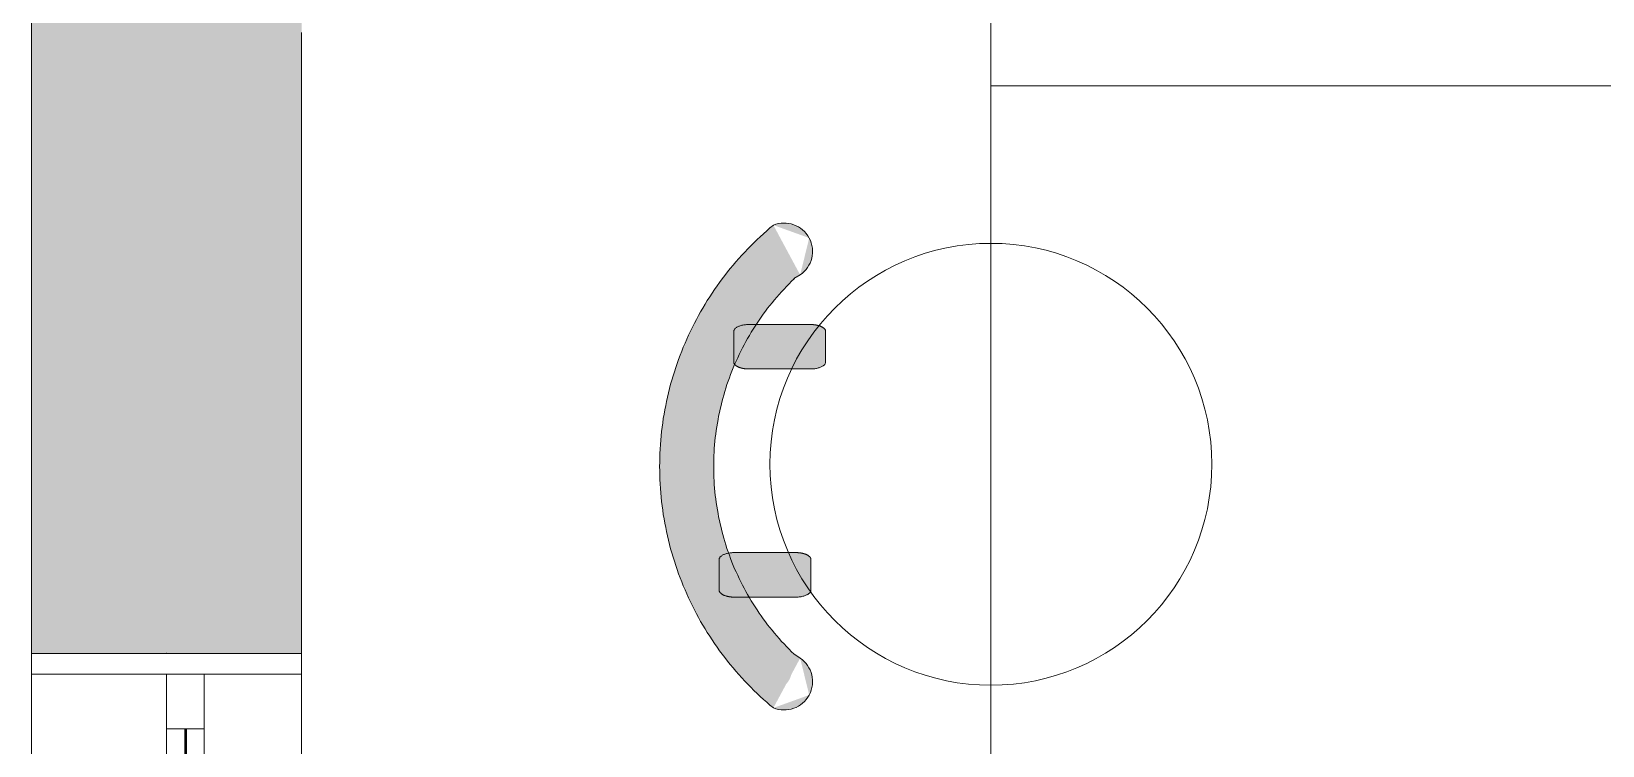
# Model space of a CAD drawing. Header units: metres. Extents: x 512 to 829, y -209 to 245.
# Drawn here: x 725.446 to 726.899, y -78.235 to -77.574 of the extents above; entities that cross this region are included whole.
import ezdxf

# ---------------------------------------------------------------- set-up
doc = ezdxf.new("R2010")
doc.units = ezdxf.units.M
doc.header["$LTSCALE"] = 0.508
doc.set_wipeout_variables(frame=1)
doc.header["$PDSIZE"] = -2
for name, color, linetype, lineweight in [('None', 7, 'Continuous', 5), ('NãoImprimir', 7, 'Continuous', 5), ('Peitoris', 2, 'Continuous', 5), ('Telhado-Princ', 7, 'Continuous', 5)]:
    doc.layers.add(name, color=color, linetype=linetype, lineweight=lineweight)

# ---------------------------------------------------------------- blocks, each defined once
blk = doc.blocks.new('Grupo-1728')
at = {"color": 7, "linetype": 'Continuous', "lineweight": 5}
blk.add_wipeout([(-1.3, 0.125), (-1.28095, 0.125), (-1.28095, -0.125), (-1.3, -0.125)], dxfattribs=at).dxf.layer = 'None'
at = {"layer": 'None', "color": 7, "linetype": 'Continuous', "lineweight": 5}
blk.add_lwpolyline([(-1.3, 0.125), (-1.28095, 0.125), (-1.28095, -0.125), (-1.3, -0.125)], close=True, dxfattribs=at)
blk = doc.blocks.new('Grupo-1729')
at = {"layer": 'None', "color": 7}
blk.add_blockref('Grupo-1728', (0, 0), dxfattribs=at)
at = {"layer": 'None', "color": 7, "linetype": 'Continuous', "lineweight": 5}
for p, q in [((-1.3, 0.125), (-1.28095, 0.125)), ((-1.28095, 0.125), (-1.28095, -0.125)), ((-1.3, -0.125), (-1.28095, -0.125))]:
    blk.add_line(p, q, dxfattribs=at)
blk = doc.blocks.new('Grupo-1730')
at = {"layer": 'None', "color": 7, "linetype": 'Continuous', "lineweight": 5}
blk.add_line((-1.28095, 0.034925), (-1.28095, 0), dxfattribs=at)
blk = doc.blocks.new('Grupo-1731')
at = {"color": 7, "linetype": 'Continuous', "lineweight": 5}
blk.add_wipeout([(-1.28095, 0.034925), (-1.23015, 0.034925), (-1.23015, 0), (-1.28095, 0)], dxfattribs=at).dxf.layer = 'None'
at = {"layer": 'None', "color": 7, "linetype": 'Continuous', "lineweight": 5}
blk.add_lwpolyline([(-1.28095, 0.034925), (-1.23015, 0.034925), (-1.23015, 0), (-1.28095, 0)], close=True, dxfattribs=at)
blk = doc.blocks.new('Grupo-1732')
at = {"layer": 'None', "color": 7}
blk.add_blockref('Grupo-1730', (0, 0), dxfattribs=at)
at = {"color": 7, "linetype": 'Continuous', "lineweight": 5}
blk.add_wipeout([(-1.23015, 0.034925), (1.23015, 0.034925), (1.23015, 0), (-1.23015, 0)], dxfattribs=at).dxf.layer = 'None'
at = {"layer": 'None', "color": 7, "linetype": 'Continuous', "lineweight": 5}
blk.add_lwpolyline([(-1.23015, 0.034925), (1.23015, 0.034925), (1.23015, 0), (-1.23015, 0)], close=True, dxfattribs=at)
at = {"layer": 'None', "color": 7}
blk.add_blockref('Grupo-1731', (0, 0), dxfattribs=at)
at = {"layer": 'None', "color": 7, "linetype": 'Continuous', "lineweight": 5}
for p, q in [((-1.28095, 0.034925), (-1.23015, 0.034925)), ((-1.23015, 0.034925), (-1.23015, 0)), ((-1.28095, 0), (-1.23015, 0))]:
    blk.add_line(p, q, dxfattribs=at)
blk = doc.blocks.new('Grupo-1733')
at = {"color": 7, "linetype": 'Continuous', "lineweight": 9}
blk.add_wipeout([(-1.2302, 0.0181), (1.2302, 0.0181), (1.2302, 0.0168), (-1.2302, 0.0168)], dxfattribs=at).dxf.layer = 'None'
blk = doc.blocks.new('Grupo-1734')
at = {"layer": 'None', "color": 7}
blk.add_blockref('Grupo-1733', (0, 0), dxfattribs=at)
at = {"layer": 'None', "color": 7, "linetype": 'Continuous', "lineweight": 25}
for p, q in [((-1.2302, 0.0181), (1.2302, 0.0181)), ((-1.2302, 0.0168), (1.2302, 0.0168))]:
    blk.add_line(p, q, dxfattribs=at)
blk = doc.blocks.new('Grupo-1735')
at = {"layer": 'None', "color": 7, "linetype": 'Continuous', "lineweight": 20}
for p, q in [((1.3, 0.125), (-1.3, 0.125)), ((1.3, -0.125), (-1.3, -0.125))]:
    blk.add_line(p, q, dxfattribs=at)
blk = doc.blocks.new('Window (2D)-155')
at = {"color": 7, "linetype": 'Continuous', "lineweight": 5}
blk.add_wipeout([(-1.3, 0.125), (1.3, 0.125), (1.3, -0.125), (-1.3, -0.125)], dxfattribs=at).dxf.layer = 'None'
at = {"layer": 'None', "color": 7}
blk.add_blockref('Grupo-1729', (0, 0), dxfattribs=at)
at = {"layer": 'None', "color": 7, "linetype": 'Continuous', "lineweight": 5}
for p, q in [((-1.3, 0.125), (1.3, 0.125)), ((-1.3, -0.125), (1.3, -0.125))]:
    blk.add_line(p, q, dxfattribs=at)
at = {"layer": 'NãoImprimir', "linetype": 'Continuous'}
blk.add_point((-1.3, 0), dxfattribs=at)
at = {"layer": 'Peitoris'}
blk.add_blockref('Grupo-1732', (0, 0), dxfattribs=at)
blk.add_blockref('Grupo-1734', (0, 0), dxfattribs=at)
at = {"layer": 'Telhado-Princ'}
blk.add_blockref('Grupo-1735', (0, 0), dxfattribs=at)

msp = doc.modelspace()

# ---------------------------------------------------------------- hatches: boundary and pattern name
at = {"layer": 'None', "linetype": 'Continuous', "lineweight": 0}
h = msp.add_hatch(color=253, dxfattribs=at)
edge = h.paths.add_edge_path()
edge.add_arc((726.1419, -78.1753), 0.0263, -28.2824, 55.6583, ccw=False)
edge.add_arc((726.1419, -78.1753), 0.0263, -112.2392, -28.2895, ccw=False)
edge.add_line((726.132, -78.1997), (726.1288, -78.1971))
edge.add_line((726.1288, -78.1971), (726.1258, -78.1944))
edge.add_line((726.1258, -78.1944), (726.1227, -78.1918))
edge.add_line((726.1227, -78.1918), (726.1198, -78.189))
edge.add_line((726.1198, -78.189), (726.1168, -78.1863))
edge.add_line((726.1168, -78.1863), (726.1139, -78.1835))
edge.add_line((726.1139, -78.1835), (726.111, -78.1806))
edge.add_line((726.111, -78.1806), (726.1082, -78.1777))
edge.add_line((726.1082, -78.1777), (726.1054, -78.1748))
edge.add_line((726.1054, -78.1748), (726.1026, -78.1718))
edge.add_line((726.1026, -78.1718), (726.0999, -78.1688))
edge.add_line((726.0999, -78.1688), (726.0973, -78.1658))
edge.add_line((726.0973, -78.1658), (726.0946, -78.1627))
edge.add_line((726.0946, -78.1627), (726.092, -78.1596))
edge.add_line((726.092, -78.1596), (726.0895, -78.1564))
edge.add_line((726.0895, -78.1564), (726.087, -78.1532))
edge.add_line((726.087, -78.1532), (726.0846, -78.15))
edge.add_line((726.0846, -78.15), (726.0822, -78.1468))
edge.add_line((726.0822, -78.1468), (726.0798, -78.1435))
edge.add_line((726.0798, -78.1435), (726.0775, -78.1401))
edge.add_line((726.0775, -78.1401), (726.0752, -78.1368))
edge.add_line((726.0752, -78.1368), (726.073, -78.1334))
edge.add_line((726.073, -78.1334), (726.0708, -78.13))
edge.add_line((726.0708, -78.13), (726.0687, -78.1265))
edge.add_line((726.0687, -78.1265), (726.0666, -78.1231))
edge.add_line((726.0666, -78.1231), (726.0646, -78.1196))
edge.add_line((726.0646, -78.1196), (726.0626, -78.116))
edge.add_line((726.0626, -78.116), (726.0607, -78.1125))
edge.add_line((726.0607, -78.1125), (726.0588, -78.1089))
edge.add_line((726.0588, -78.1089), (726.057, -78.1053))
edge.add_line((726.057, -78.1053), (726.0552, -78.1016))
edge.add_line((726.0552, -78.1016), (726.0535, -78.098))
edge.add_line((726.0535, -78.098), (726.0518, -78.0943))
edge.add_line((726.0518, -78.0943), (726.0502, -78.0906))
edge.add_line((726.0502, -78.0906), (726.0486, -78.0868))
edge.add_line((726.0486, -78.0868), (726.0471, -78.0831))
edge.add_line((726.0471, -78.0831), (726.0456, -78.0793))
edge.add_line((726.0456, -78.0793), (726.0442, -78.0755))
edge.add_line((726.0442, -78.0755), (726.0429, -78.0717))
edge.add_line((726.0429, -78.0717), (726.0416, -78.0679))
edge.add_line((726.0416, -78.0679), (726.0403, -78.064))
edge.add_line((726.0403, -78.064), (726.0391, -78.0602))
edge.add_line((726.0391, -78.0602), (726.038, -78.0563))
edge.add_line((726.038, -78.0563), (726.0369, -78.0524))
edge.add_line((726.0369, -78.0524), (726.0358, -78.0485))
edge.add_line((726.0358, -78.0485), (726.0349, -78.0445))
edge.add_line((726.0349, -78.0445), (726.0339, -78.0406))
edge.add_line((726.0339, -78.0406), (726.0331, -78.0366))
edge.add_line((726.0331, -78.0366), (726.0323, -78.0327))
edge.add_line((726.0323, -78.0327), (726.0315, -78.0287))
edge.add_line((726.0315, -78.0287), (726.0308, -78.0247))
edge.add_line((726.0308, -78.0247), (726.0301, -78.0207))
edge.add_line((726.0301, -78.0207), (726.0296, -78.0167))
edge.add_line((726.0296, -78.0167), (726.029, -78.0127))
edge.add_line((726.029, -78.0127), (726.0285, -78.0087))
edge.add_line((726.0285, -78.0087), (726.0281, -78.0046))
edge.add_line((726.0281, -78.0046), (726.0277, -78.0006))
edge.add_line((726.0277, -78.0006), (726.0274, -77.9966))
edge.add_line((726.0274, -77.9966), (726.0272, -77.9925))
edge.add_line((726.0272, -77.9925), (726.027, -77.9885))
edge.add_line((726.027, -77.9885), (726.0268, -77.9845))
edge.add_line((726.0268, -77.9845), (726.0268, -77.9804))
edge.add_line((726.0268, -77.9804), (726.0267, -77.9764))
edge.add_line((726.0267, -77.9764), (726.0268, -77.9723))
edge.add_line((726.0268, -77.9723), (726.0268, -77.9683))
edge.add_line((726.0268, -77.9683), (726.027, -77.9642))
edge.add_line((726.027, -77.9642), (726.0272, -77.9602))
edge.add_line((726.0272, -77.9602), (726.0274, -77.9561))
edge.add_line((726.0274, -77.9561), (726.0277, -77.9521))
edge.add_line((726.0277, -77.9521), (726.0281, -77.9481))
edge.add_line((726.0281, -77.9481), (726.0285, -77.944))
edge.add_line((726.0285, -77.944), (726.029, -77.94))
edge.add_line((726.029, -77.94), (726.0296, -77.936))
edge.add_line((726.0296, -77.936), (726.0301, -77.932))
edge.add_line((726.0301, -77.932), (726.0308, -77.928))
edge.add_line((726.0308, -77.928), (726.0315, -77.924))
edge.add_line((726.0315, -77.924), (726.0323, -77.92))
edge.add_line((726.0323, -77.92), (726.0331, -77.9161))
edge.add_line((726.0331, -77.9161), (726.0339, -77.9121))
edge.add_line((726.0339, -77.9121), (726.0349, -77.9082))
edge.add_line((726.0349, -77.9082), (726.0358, -77.9042))
edge.add_line((726.0358, -77.9042), (726.0369, -77.9003))
edge.add_line((726.0369, -77.9003), (726.038, -77.8964))
edge.add_line((726.038, -77.8964), (726.0391, -77.8926))
edge.add_line((726.0391, -77.8926), (726.0403, -77.8887))
edge.add_line((726.0403, -77.8887), (726.0416, -77.8848))
edge.add_line((726.0416, -77.8848), (726.0429, -77.881))
edge.add_line((726.0429, -77.881), (726.0442, -77.8772))
edge.add_line((726.0442, -77.8772), (726.0456, -77.8734))
edge.add_line((726.0456, -77.8734), (726.0471, -77.8696))
edge.add_line((726.0471, -77.8696), (726.0486, -77.8659))
edge.add_line((726.0486, -77.8659), (726.0502, -77.8621))
edge.add_line((726.0502, -77.8621), (726.0518, -77.8584))
edge.add_line((726.0518, -77.8584), (726.0535, -77.8548))
edge.add_line((726.0535, -77.8548), (726.0552, -77.8511))
edge.add_line((726.0552, -77.8511), (726.057, -77.8474))
edge.add_line((726.057, -77.8474), (726.0588, -77.8438))
edge.add_line((726.0588, -77.8438), (726.0607, -77.8402))
edge.add_line((726.0607, -77.8402), (726.0626, -77.8367))
edge.add_line((726.0626, -77.8367), (726.0646, -77.8332))
edge.add_line((726.0646, -77.8332), (726.0666, -77.8297))
edge.add_line((726.0666, -77.8297), (726.0687, -77.8262))
edge.add_line((726.0687, -77.8262), (726.0708, -77.8227))
edge.add_line((726.0708, -77.8227), (726.073, -77.8193))
edge.add_line((726.073, -77.8193), (726.0752, -77.8159))
edge.add_line((726.0752, -77.8159), (726.0775, -77.8126))
edge.add_line((726.0775, -77.8126), (726.0798, -77.8092))
edge.add_line((726.0798, -77.8092), (726.0822, -77.806))
edge.add_line((726.0822, -77.806), (726.0846, -77.8027))
edge.add_line((726.0846, -77.8027), (726.087, -77.7995))
edge.add_line((726.087, -77.7995), (726.0895, -77.7963))
edge.add_line((726.0895, -77.7963), (726.092, -77.7931))
edge.add_line((726.092, -77.7931), (726.0946, -77.79))
edge.add_line((726.0946, -77.79), (726.0973, -77.7869))
edge.add_line((726.0973, -77.7869), (726.0999, -77.7839))
edge.add_line((726.0999, -77.7839), (726.1026, -77.7809))
edge.add_line((726.1026, -77.7809), (726.1054, -77.7779))
edge.add_line((726.1054, -77.7779), (726.1082, -77.775))
edge.add_line((726.1082, -77.775), (726.111, -77.7721))
edge.add_line((726.111, -77.7721), (726.1139, -77.7693))
edge.add_line((726.1139, -77.7693), (726.1168, -77.7664))
edge.add_line((726.1168, -77.7664), (726.1198, -77.7637))
edge.add_line((726.1198, -77.7637), (726.1227, -77.761))
edge.add_line((726.1227, -77.761), (726.1258, -77.7583))
edge.add_line((726.1258, -77.7583), (726.1288, -77.7556))
edge.add_line((726.1288, -77.7556), (726.1319, -77.753))
edge.add_arc((726.1419, -77.7774), 0.0263, 28.2878, 112.2409, ccw=False)
edge.add_arc((726.1419, -77.7774), 0.0263, -55.6633, 28.2874, ccw=False)
edge.add_line((726.1567, -77.7991), (726.1508, -77.8025))
edge.add_line((726.1508, -77.8025), (726.1515, -77.8025))
edge.add_line((726.1515, -77.8025), (726.1513, -77.8027))
edge.add_line((726.1513, -77.8027), (726.1488, -77.805))
edge.add_line((726.1488, -77.805), (726.1465, -77.8074))
edge.add_line((726.1465, -77.8074), (726.1441, -77.8098))
edge.add_line((726.1441, -77.8098), (726.1418, -77.8122))
edge.add_line((726.1418, -77.8122), (726.1395, -77.8146))
edge.add_line((726.1395, -77.8146), (726.1373, -77.8171))
edge.add_line((726.1373, -77.8171), (726.1351, -77.8196))
edge.add_line((726.1351, -77.8196), (726.1329, -77.8222))
edge.add_line((726.1329, -77.8222), (726.1308, -77.8248))
edge.add_line((726.1308, -77.8248), (726.1287, -77.8274))
edge.add_line((726.1287, -77.8274), (726.1266, -77.83))
edge.add_line((726.1266, -77.83), (726.1246, -77.8327))
edge.add_line((726.1246, -77.8327), (726.1226, -77.8354))
edge.add_line((726.1226, -77.8354), (726.1206, -77.8381))
edge.add_line((726.1206, -77.8381), (726.1187, -77.8408))
edge.add_line((726.1187, -77.8408), (726.1168, -77.8436))
edge.add_line((726.1168, -77.8436), (726.115, -77.8464))
edge.add_line((726.115, -77.8464), (726.1132, -77.8493))
edge.add_line((726.1132, -77.8493), (726.1115, -77.8521))
edge.add_line((726.1115, -77.8521), (726.1097, -77.855))
edge.add_line((726.1097, -77.855), (726.1081, -77.8579))
edge.add_line((726.1081, -77.8579), (726.1064, -77.8608))
edge.add_line((726.1064, -77.8608), (726.1048, -77.8637))
edge.add_line((726.1048, -77.8637), (726.1033, -77.8667))
edge.add_line((726.1033, -77.8667), (726.1018, -77.8697))
edge.add_line((726.1018, -77.8697), (726.1003, -77.8727))
edge.add_line((726.1003, -77.8727), (726.0989, -77.8757))
edge.add_line((726.0989, -77.8757), (726.0975, -77.8788))
edge.add_line((726.0975, -77.8788), (726.0961, -77.8819))
edge.add_line((726.0961, -77.8819), (726.0948, -77.8849))
edge.add_line((726.0948, -77.8849), (726.0936, -77.8881))
edge.add_line((726.0936, -77.8881), (726.0924, -77.8912))
edge.add_line((726.0924, -77.8912), (726.0912, -77.8943))
edge.add_line((726.0912, -77.8943), (726.0901, -77.8975))
edge.add_line((726.0901, -77.8975), (726.089, -77.9006))
edge.add_line((726.089, -77.9006), (726.088, -77.9038))
edge.add_line((726.088, -77.9038), (726.087, -77.907))
edge.add_line((726.087, -77.907), (726.086, -77.9102))
edge.add_line((726.086, -77.9102), (726.0851, -77.9135))
edge.add_line((726.0851, -77.9135), (726.0843, -77.9167))
edge.add_line((726.0843, -77.9167), (726.0835, -77.9199))
edge.add_line((726.0835, -77.9199), (726.0827, -77.9232))
edge.add_line((726.0827, -77.9232), (726.082, -77.9265))
edge.add_line((726.082, -77.9265), (726.0813, -77.9298))
edge.add_line((726.0813, -77.9298), (726.0807, -77.933))
edge.add_line((726.0807, -77.933), (726.0801, -77.9363))
edge.add_line((726.0801, -77.9363), (726.0796, -77.9397))
edge.add_line((726.0796, -77.9397), (726.0791, -77.943))
edge.add_line((726.0791, -77.943), (726.0786, -77.9463))
edge.add_line((726.0786, -77.9463), (726.0782, -77.9496))
edge.add_line((726.0782, -77.9496), (726.0779, -77.953))
edge.add_line((726.0779, -77.953), (726.0776, -77.9563))
edge.add_line((726.0776, -77.9563), (726.0773, -77.9596))
edge.add_line((726.0773, -77.9596), (726.0771, -77.963))
edge.add_line((726.0771, -77.963), (726.0769, -77.9663))
edge.add_line((726.0769, -77.9663), (726.0768, -77.9697))
edge.add_line((726.0768, -77.9697), (726.0768, -77.973))
edge.add_line((726.0768, -77.973), (726.0767, -77.9764))
edge.add_line((726.0767, -77.9764), (726.0768, -77.9797))
edge.add_line((726.0768, -77.9797), (726.0768, -77.983))
edge.add_line((726.0768, -77.983), (726.0769, -77.9864))
edge.add_line((726.0769, -77.9864), (726.0771, -77.9897))
edge.add_line((726.0771, -77.9897), (726.0773, -77.9931))
edge.add_line((726.0773, -77.9931), (726.0776, -77.9964))
edge.add_line((726.0776, -77.9964), (726.0779, -77.9998))
edge.add_line((726.0779, -77.9998), (726.0782, -78.0031))
edge.add_line((726.0782, -78.0031), (726.0786, -78.0064))
edge.add_line((726.0786, -78.0064), (726.0791, -78.0097))
edge.add_line((726.0791, -78.0097), (726.0796, -78.0131))
edge.add_line((726.0796, -78.0131), (726.0801, -78.0164))
edge.add_line((726.0801, -78.0164), (726.0807, -78.0197))
edge.add_line((726.0807, -78.0197), (726.0813, -78.023))
edge.add_line((726.0813, -78.023), (726.082, -78.0262))
edge.add_line((726.082, -78.0262), (726.0827, -78.0295))
edge.add_line((726.0827, -78.0295), (726.0835, -78.0328))
edge.add_line((726.0835, -78.0328), (726.0843, -78.036))
edge.add_line((726.0843, -78.036), (726.0851, -78.0392))
edge.add_line((726.0851, -78.0392), (726.086, -78.0425))
edge.add_line((726.086, -78.0425), (726.087, -78.0457))
edge.add_line((726.087, -78.0457), (726.088, -78.0489))
edge.add_line((726.088, -78.0489), (726.089, -78.0521))
edge.add_line((726.089, -78.0521), (726.0901, -78.0552))
edge.add_line((726.0901, -78.0552), (726.0912, -78.0584))
edge.add_line((726.0912, -78.0584), (726.0924, -78.0615))
edge.add_line((726.0924, -78.0615), (726.0936, -78.0647))
edge.add_line((726.0936, -78.0647), (726.0948, -78.0678))
edge.add_line((726.0948, -78.0678), (726.0961, -78.0709))
edge.add_line((726.0961, -78.0709), (726.0975, -78.0739))
edge.add_line((726.0975, -78.0739), (726.0989, -78.077))
edge.add_line((726.0989, -78.077), (726.1003, -78.08))
edge.add_line((726.1003, -78.08), (726.1018, -78.083))
edge.add_line((726.1018, -78.083), (726.1033, -78.086))
edge.add_line((726.1033, -78.086), (726.1048, -78.089))
edge.add_line((726.1048, -78.089), (726.1064, -78.0919))
edge.add_line((726.1064, -78.0919), (726.1081, -78.0948))
edge.add_line((726.1081, -78.0948), (726.1097, -78.0977))
edge.add_line((726.1097, -78.0977), (726.1115, -78.1006))
edge.add_line((726.1115, -78.1006), (726.1132, -78.1035))
edge.add_line((726.1132, -78.1035), (726.115, -78.1063))
edge.add_line((726.115, -78.1063), (726.1169, -78.1091))
edge.add_line((726.1169, -78.1091), (726.1187, -78.1119))
edge.add_line((726.1187, -78.1119), (726.1206, -78.1146))
edge.add_line((726.1206, -78.1146), (726.1226, -78.1173))
edge.add_line((726.1226, -78.1173), (726.1246, -78.12))
edge.add_line((726.1246, -78.12), (726.1266, -78.1227))
edge.add_line((726.1266, -78.1227), (726.1287, -78.1253))
edge.add_line((726.1287, -78.1253), (726.1308, -78.1279))
edge.add_line((726.1308, -78.1279), (726.1329, -78.1305))
edge.add_line((726.1329, -78.1305), (726.1351, -78.1331))
edge.add_line((726.1351, -78.1331), (726.1373, -78.1356))
edge.add_line((726.1373, -78.1356), (726.1395, -78.1381))
edge.add_line((726.1395, -78.1381), (726.1418, -78.1405))
edge.add_line((726.1418, -78.1405), (726.1441, -78.143))
edge.add_line((726.1441, -78.143), (726.1465, -78.1453))
edge.add_line((726.1465, -78.1453), (726.1488, -78.1477))
edge.add_line((726.1488, -78.1477), (726.1508, -78.1496))
edge.add_line((726.1508, -78.1496), (726.1567, -78.1536))
edge.add_line((726.1567, -78.1536), (726.1567, -78.1536))
for color, points in [(8, [(726.1093, -77.8861), (726.1089, -77.8861), (726.1086, -77.8861), (726.1082, -77.8861), (726.1079, -77.8861), (726.1076, -77.8861), (726.1072, -77.8861), (726.1069, -77.886), (726.1065, -77.886), (726.1062, -77.886), (726.1059, -77.8859), (726.1055, -77.8859), (726.1052, -77.8859), (726.1049, -77.8858), (726.1046, -77.8858), (726.1042, -77.8857), (726.1039, -77.8856), (726.1036, -77.8856), (726.1033, -77.8855), (726.103, -77.8854), (726.1027, -77.8854), (726.1024, -77.8853), (726.1021, -77.8852), (726.1018, -77.8851), (726.1015, -77.885), (726.1012, -77.8849), (726.1009, -77.8849), (726.1007, -77.8848), (726.1004, -77.8847), (726.1001, -77.8846), (726.0999, -77.8844), (726.0996, -77.8843), (726.0994, -77.8842), (726.0991, -77.8841), (726.0989, -77.884), (726.0987, -77.8839), (726.0984, -77.8838), (726.0982, -77.8836), (726.098, -77.8835), (726.0978, -77.8834), (726.0976, -77.8832), (726.0974, -77.8831), (726.0973, -77.883), (726.0971, -77.8828), (726.0969, -77.8827), (726.0968, -77.8826), (726.0966, -77.8824), (726.0965, -77.8823), (726.0963, -77.8821), (726.0962, -77.882), (726.0961, -77.8818), (726.096, -77.8817), (726.0959, -77.8815), (726.0958, -77.8814), (726.0957, -77.8812), (726.0956, -77.8811), (726.0955, -77.8809), (726.0955, -77.8807), (726.0954, -77.8806), (726.0954, -77.8804), (726.0953, -77.8803), (726.0953, -77.8801), (726.0953, -77.88), (726.0953, -77.8798), (726.0953, -77.8796), (726.0953, -77.8515), (726.0953, -77.8513), (726.0953, -77.8511), (726.0953, -77.851), (726.0953, -77.8508), (726.0954, -77.8507), (726.0954, -77.8505), (726.0955, -77.8503), (726.0955, -77.8502), (726.0956, -77.85), (726.0957, -77.8499), (726.0958, -77.8497), (726.0959, -77.8496), (726.096, -77.8494), (726.0961, -77.8493), (726.0962, -77.8491), (726.0963, -77.849), (726.0965, -77.8488), (726.0966, -77.8487), (726.0968, -77.8485), (726.0969, -77.8484), (726.0971, -77.8482), (726.0973, -77.8481), (726.0974, -77.848), (726.0976, -77.8478), (726.0978, -77.8477), (726.098, -77.8476), (726.0982, -77.8475), (726.0984, -77.8473), (726.0987, -77.8472), (726.0989, -77.8471), (726.0991, -77.847), (726.0994, -77.8469), (726.0996, -77.8467), (726.0999, -77.8466), (726.1001, -77.8465), (726.1004, -77.8464), (726.1007, -77.8463), (726.1009, -77.8462), (726.1012, -77.8461), (726.1015, -77.846), (726.1018, -77.846), (726.1021, -77.8459), (726.1024, -77.8458), (726.1027, -77.8457), (726.103, -77.8456), (726.1033, -77.8456), (726.1036, -77.8455), (726.1039, -77.8454), (726.1042, -77.8454), (726.1046, -77.8453), (726.1049, -77.8453), (726.1052, -77.8452), (726.1055, -77.8452), (726.1059, -77.8451), (726.1062, -77.8451), (726.1065, -77.8451), (726.1069, -77.845), (726.1072, -77.845), (726.1076, -77.845), (726.1079, -77.845), (726.1082, -77.845), (726.1086, -77.845), (726.1089, -77.845), (726.1093, -77.845), (726.1663, -77.845), (726.1666, -77.845), (726.1669, -77.845), (726.1673, -77.845), (726.1676, -77.845), (726.168, -77.845), (726.1683, -77.845), (726.1687, -77.845), (726.169, -77.8451), (726.1693, -77.8451), (726.1697, -77.8451), (726.17, -77.8452), (726.1703, -77.8452), (726.1707, -77.8453), (726.171, -77.8453), (726.1713, -77.8454), (726.1716, -77.8454), (726.1719, -77.8455), (726.1722, -77.8456), (726.1726, -77.8456), (726.1729, -77.8457), (726.1732, -77.8458), (726.1735, -77.8459), (726.1738, -77.846), (726.174, -77.846), (726.1743, -77.8461), (726.1746, -77.8462), (726.1749, -77.8463), (726.1751, -77.8464), (726.1754, -77.8465), (726.1757, -77.8466), (726.1759, -77.8467), (726.1762, -77.8469), (726.1764, -77.847), (726.1766, -77.8471), (726.1769, -77.8472), (726.1771, -77.8473), (726.1773, -77.8475), (726.1775, -77.8476), (726.1777, -77.8477), (726.1779, -77.8478), (726.1781, -77.848), (726.1783, -77.8481), (726.1784, -77.8482), (726.1786, -77.8484), (726.1788, -77.8485), (726.1789, -77.8487), (726.1791, -77.8488), (726.1792, -77.849), (726.1793, -77.8491), (726.1794, -77.8493), (726.1796, -77.8494), (726.1797, -77.8496), (726.1798, -77.8497), (726.1798, -77.8499), (726.1799, -77.85), (726.18, -77.8502), (726.1801, -77.8503), (726.1801, -77.8505), (726.1802, -77.8507), (726.1802, -77.8508), (726.1802, -77.851), (726.1802, -77.8511), (726.1803, -77.8513), (726.1803, -77.8515), (726.1803, -77.8796), (726.1803, -77.8798), (726.1802, -77.88), (726.1802, -77.8801), (726.1802, -77.8803), (726.1802, -77.8804), (726.1801, -77.8806), (726.1801, -77.8807), (726.18, -77.8809), (726.1799, -77.8811), (726.1798, -77.8812), (726.1798, -77.8814), (726.1797, -77.8815), (726.1796, -77.8817), (726.1794, -77.8818), (726.1793, -77.882), (726.1792, -77.8821), (726.1791, -77.8823), (726.1789, -77.8824), (726.1788, -77.8826), (726.1786, -77.8827), (726.1784, -77.8828), (726.1783, -77.883), (726.1781, -77.8831), (726.1779, -77.8832), (726.1777, -77.8834), (726.1775, -77.8835), (726.1773, -77.8836), (726.1771, -77.8838), (726.1769, -77.8839), (726.1766, -77.884), (726.1764, -77.8841), (726.1762, -77.8842), (726.1759, -77.8843), (726.1757, -77.8844), (726.1754, -77.8846), (726.1751, -77.8847), (726.1749, -77.8848), (726.1746, -77.8849), (726.1743, -77.8849), (726.174, -77.885), (726.1738, -77.8851), (726.1735, -77.8852), (726.1732, -77.8853), (726.1729, -77.8854), (726.1726, -77.8854), (726.1722, -77.8855), (726.1719, -77.8856), (726.1716, -77.8856), (726.1713, -77.8857), (726.171, -77.8858), (726.1707, -77.8858), (726.1703, -77.8859), (726.17, -77.8859), (726.1697, -77.8859), (726.1693, -77.886), (726.169, -77.886), (726.1687, -77.886), (726.1683, -77.8861), (726.168, -77.8861), (726.1676, -77.8861), (726.1673, -77.8861), (726.1669, -77.8861), (726.1666, -77.8861), (726.1663, -77.8861)]), (9, [(726.1312, -78.189), (726.1297, -78.1872), (726.1282, -78.1853), (726.1268, -78.1835), (726.1253, -78.1818), (726.1239, -78.18), (726.1226, -78.1783), (726.1212, -78.1766), (726.1199, -78.175), (726.1186, -78.1733), (726.1173, -78.1717), (726.1161, -78.1702), (726.1148, -78.1686), (726.1136, -78.1671), (726.1124, -78.1656), (726.1113, -78.1642), (726.1102, -78.1628), (726.109, -78.1614), (726.1079, -78.16), (726.1069, -78.1587), (726.1058, -78.1574), (726.1048, -78.1561), (726.1038, -78.1549), (726.1028, -78.1536), (726.1019, -78.1525), (726.101, -78.1513), (726.1001, -78.1502), (726.0992, -78.1491), (726.0983, -78.148), (726.0975, -78.147), (726.0967, -78.146), (726.0959, -78.145), (726.0952, -78.144), (726.0944, -78.1431), (726.0937, -78.1422), (726.093, -78.1413), (726.0923, -78.1405), (726.0917, -78.1397), (726.0911, -78.1389), (726.0905, -78.1382), (726.0899, -78.1375), (726.0893, -78.1368), (726.0888, -78.1361), (726.0883, -78.1355), (726.0878, -78.1349), (726.0874, -78.1343), (726.0869, -78.1338), (726.0865, -78.1333), (726.0862, -78.1328), (726.0858, -78.1323), (726.0854, -78.1319), (726.0851, -78.1315), (726.0848, -78.1311), (726.0846, -78.1308), (726.0843, -78.1305), (726.0841, -78.1302), (726.0839, -78.13), (726.0837, -78.1297), (726.0836, -78.1295), (726.0834, -78.1294), (726.0833, -78.1293), (726.0833, -78.1292), (726.0832, -78.1291), (726.0832, -78.129), (726.0832, -78.129), (726.0831, -78.129), (726.0831, -78.129), (726.0831, -78.1289), (726.0831, -78.1288), (726.083, -78.1287), (726.083, -78.1286), (726.0829, -78.1284), (726.0828, -78.1283), (726.0828, -78.1281), (726.0827, -78.1278), (726.0826, -78.1276), (726.0824, -78.1273), (726.0823, -78.127), (726.0822, -78.1267), (726.0821, -78.1263), (726.0819, -78.126), (726.0817, -78.1256), (726.0816, -78.1251), (726.0814, -78.1247), (726.0812, -78.1242), (726.081, -78.1237), (726.0808, -78.1232), (726.0806, -78.1227), (726.0803, -78.1221), (726.0801, -78.1215), (726.0798, -78.1209), (726.0796, -78.1203), (726.0793, -78.1196), (726.079, -78.119), (726.0788, -78.1183), (726.0785, -78.1175), (726.0782, -78.1168), (726.0778, -78.116), (726.0775, -78.1152), (726.0772, -78.1144), (726.0768, -78.1135), (726.0765, -78.1126), (726.0761, -78.1117), (726.0757, -78.1108), (726.0753, -78.1099), (726.0749, -78.1089), (726.0745, -78.1079), (726.0741, -78.1069), (726.0737, -78.1059), (726.0733, -78.1048), (726.0728, -78.1037), (726.0724, -78.1026), (726.0719, -78.1015), (726.0714, -78.1003), (726.0709, -78.0991), (726.0705, -78.0979), (726.0699, -78.0967), (726.0694, -78.0954), (726.0689, -78.0941), (726.0684, -78.0928), (726.0678, -78.0915), (726.0673, -78.0902), (726.0667, -78.0888), (726.0662, -78.0874), (726.0656, -78.086), (726.065, -78.0845), (726.0644, -78.083), (726.0638, -78.0815), (726.0632, -78.08), (726.0625, -78.0785), (726.0619, -78.077), (726.0613, -78.0755), (726.0607, -78.074), (726.0601, -78.0725), (726.0595, -78.071), (726.0589, -78.0695), (726.0583, -78.0681), (726.0578, -78.0666), (726.0572, -78.0652), (726.0566, -78.0638), (726.0561, -78.0623), (726.0555, -78.0609), (726.055, -78.0595), (726.0544, -78.0581), (726.0539, -78.0567), (726.0534, -78.0554), (726.0528, -78.054), (726.0523, -78.0527), (726.0518, -78.0513), (726.0513, -78.05), (726.0508, -78.0487), (726.0503, -78.0473), (726.0498, -78.046), (726.0493, -78.0447), (726.0488, -78.0434), (726.0484, -78.0422), (726.0479, -78.0409), (726.0474, -78.0396), (726.047, -78.0384), (726.0465, -78.0372), (726.0461, -78.0359), (726.0457, -78.0347), (726.0452, -78.0335), (726.0448, -78.0323), (726.0444, -78.0311), (726.044, -78.0299), (726.0436, -78.0288), (726.0432, -78.0276), (726.0428, -78.0264), (726.0424, -78.0253), (726.042, -78.0242), (726.0416, -78.023), (726.0412, -78.0219), (726.0409, -78.0208), (726.0405, -78.0197), (726.0401, -78.0186), (726.0398, -78.0176), (726.0394, -78.0165), (726.0391, -78.0154), (726.0388, -78.0144), (726.0384, -78.0134), (726.0381, -78.0123), (726.0378, -78.0113), (726.0375, -78.0103), (726.0372, -78.0093), (726.0369, -78.0083), (726.0366, -78.0073), (726.0363, -78.0064), (726.036, -78.0054), (726.0357, -78.0045), (726.0355, -78.0035), (726.0352, -78.0026), (726.035, -78.0017), (726.0347, -78.0008), (726.0345, -77.9999), (726.0342, -77.999), (726.034, -77.9981), (726.0338, -77.9973), (726.0336, -77.9965), (726.0335, -77.9956), (726.0333, -77.9948), (726.0332, -77.9941), (726.033, -77.9933), (726.0329, -77.9926), (726.0328, -77.9918), (726.0327, -77.9911), (726.0326, -77.9904), (726.0326, -77.9897), (726.0325, -77.9891), (726.0325, -77.9884), (726.0324, -77.9878), (726.0324, -77.9872), (726.0324, -77.9866), (726.0324, -77.986), (726.0324, -77.9854), (726.0325, -77.9849), (726.0325, -77.9843), (726.0326, -77.9838), (726.0327, -77.9833), (726.0327, -77.9828), (726.0328, -77.9824), (726.033, -77.9819), (726.0331, -77.9815), (726.0332, -77.9811), (726.0334, -77.9807), (726.0335, -77.9803), (726.0337, -77.9799), (726.0339, -77.9796), (726.0341, -77.9792), (726.0343, -77.9789), (726.0345, -77.9786), (726.0348, -77.9783), (726.035, -77.978), (726.0353, -77.9778), (726.0356, -77.9775), (726.0359, -77.9773), (726.0362, -77.9771), (726.0365, -77.9769), (726.0368, -77.9767), (726.0372, -77.9766), (726.0375, -77.9764), (726.0379, -77.9763), (726.0383, -77.9762), (726.0387, -77.9761), (726.0391, -77.976), (726.0395, -77.976), (726.04, -77.9759), (726.0404, -77.9759), (726.0409, -77.9759), (726.0413, -77.9759), (726.0418, -77.9759), (726.0423, -77.976), (726.0428, -77.976), (726.0434, -77.9761), (726.0439, -77.9762), (726.0444, -77.9763), (726.045, -77.9764), (726.0456, -77.9765), (726.0461, -77.9767), (726.0467, -77.9768), (726.0472, -77.977), (726.0478, -77.9771), (726.0483, -77.9773), (726.0488, -77.9775), (726.0493, -77.9777), (726.0498, -77.9779), (726.0503, -77.9781), (726.0507, -77.9783), (726.0512, -77.9785), (726.0517, -77.9787), (726.0521, -77.979), (726.0526, -77.9792), (726.053, -77.9795), (726.0534, -77.9797), (726.0538, -77.98), (726.0542, -77.9803), (726.0546, -77.9806), (726.055, -77.9809), (726.0554, -77.9812), (726.0558, -77.9815), (726.0561, -77.9818), (726.0565, -77.9821), (726.0568, -77.9825), (726.0572, -77.9828), (726.0575, -77.9831), (726.0578, -77.9835), (726.0581, -77.9839), (726.0584, -77.9842), (726.0587, -77.9846), (726.059, -77.985), (726.0593, -77.9854), (726.0595, -77.9858), (726.0598, -77.9862), (726.06, -77.9867), (726.0603, -77.9871), (726.0605, -77.9875), (726.0607, -77.988), (726.0609, -77.9884), (726.0611, -77.9889), (726.0613, -77.9894), (726.0615, -77.9898), (726.0617, -77.9903), (726.0618, -77.9908), (726.062, -77.9913), (726.0621, -77.9918), (726.0623, -77.9923), (726.0624, -77.9929), (726.0625, -77.9934), (726.0626, -77.9939), (726.0627, -77.9945), (726.0628, -77.9951), (726.0629, -77.9956), (726.063, -77.9962), (726.0631, -77.9968), (726.0631, -77.9974), (726.0632, -77.998), (726.0632, -77.9986), (726.0632, -77.9992), (726.0633, -77.9998), (726.0633, -78.0004), (726.0633, -78.0011), (726.0827, -78.073), (726.1031, -78.1163), (726.1445, -78.1577), (726.1449, -78.1581), (726.1452, -78.1585), (726.1456, -78.1589), (726.1459, -78.1593), (726.1462, -78.1597), (726.1465, -78.1601), (726.1468, -78.1605), (726.147, -78.161), (726.1473, -78.1614), (726.1475, -78.1618), (726.1477, -78.1622), (726.1479, -78.1627), (726.148, -78.1631), (726.1482, -78.1635), (726.1483, -78.164), (726.1484, -78.1644), (726.1485, -78.1648), (726.1485, -78.1653), (726.1486, -78.1657), (726.1486, -78.1662), (726.1486, -78.1667), (726.1486, -78.1671), (726.1486, -78.1676), (726.1485, -78.168), (726.1485, -78.1685), (726.1484, -78.169), (726.1483, -78.1695), (726.1482, -78.1699), (726.148, -78.1704), (726.1479, -78.1709), (726.1477, -78.1714), (726.1475, -78.1719), (726.1473, -78.1724), (726.147, -78.1728), (726.1468, -78.1733), (726.1465, -78.1738), (726.1462, -78.1743), (726.1459, -78.1749), (726.1456, -78.1754), (726.1452, -78.1759), (726.1448, -78.1764), (726.1445, -78.1769), (726.144, -78.1774), (726.1436, -78.1779), (726.1432, -78.1785), (726.1427, -78.179), (726.1422, -78.1795), (726.1417, -78.1801), (726.1412, -78.1806), (726.1407, -78.1811), (726.1401, -78.1817), (726.1395, -78.1822), (726.1389, -78.1828), (726.1383, -78.1833), (726.1377, -78.1839), (726.137, -78.1845), (726.1364, -78.185), (726.1357, -78.1856), (726.135, -78.1861), (726.1342, -78.1867), (726.1335, -78.1873), (726.1327, -78.1879), (726.132, -78.1884)]), (8, [(726.0957, -78.0972), (726.0954, -78.0972), (726.0951, -78.0972), (726.0947, -78.0972), (726.0944, -78.0971), (726.094, -78.0971), (726.0937, -78.0971), (726.0934, -78.0971), (726.093, -78.097), (726.0927, -78.097), (726.0923, -78.097), (726.092, -78.0969), (726.0917, -78.0969), (726.0914, -78.0968), (726.091, -78.0968), (726.0907, -78.0967), (726.0904, -78.0967), (726.0901, -78.0966), (726.0898, -78.0966), (726.0895, -78.0965), (726.0891, -78.0964), (726.0888, -78.0963), (726.0885, -78.0962), (726.0883, -78.0962), (726.088, -78.0961), (726.0877, -78.096), (726.0874, -78.0959), (726.0871, -78.0958), (726.0869, -78.0957), (726.0866, -78.0956), (726.0863, -78.0955), (726.0861, -78.0954), (726.0858, -78.0953), (726.0856, -78.0952), (726.0854, -78.095), (726.0851, -78.0949), (726.0849, -78.0948), (726.0847, -78.0947), (726.0845, -78.0945), (726.0843, -78.0944), (726.0841, -78.0943), (726.0839, -78.0942), (726.0837, -78.094), (726.0836, -78.0939), (726.0834, -78.0937), (726.0832, -78.0936), (726.0831, -78.0935), (726.0829, -78.0933), (726.0828, -78.0932), (726.0827, -78.093), (726.0826, -78.0929), (726.0825, -78.0927), (726.0823, -78.0926), (726.0823, -78.0924), (726.0822, -78.0923), (726.0821, -78.0921), (726.082, -78.0919), (726.082, -78.0918), (726.0819, -78.0916), (726.0819, -78.0915), (726.0818, -78.0913), (726.0818, -78.0912), (726.0818, -78.091), (726.0818, -78.0908), (726.0817, -78.0907), (726.0817, -78.0625), (726.0818, -78.0623), (726.0818, -78.0622), (726.0818, -78.062), (726.0818, -78.0619), (726.0819, -78.0617), (726.0819, -78.0615), (726.082, -78.0614), (726.082, -78.0612), (726.0821, -78.0611), (726.0822, -78.0609), (726.0823, -78.0608), (726.0823, -78.0606), (726.0825, -78.0605), (726.0826, -78.0603), (726.0827, -78.0602), (726.0828, -78.06), (726.0829, -78.0599), (726.0831, -78.0597), (726.0832, -78.0596), (726.0834, -78.0594), (726.0836, -78.0593), (726.0837, -78.0592), (726.0839, -78.059), (726.0841, -78.0589), (726.0843, -78.0588), (726.0845, -78.0586), (726.0847, -78.0585), (726.0849, -78.0584), (726.0851, -78.0583), (726.0854, -78.0581), (726.0856, -78.058), (726.0858, -78.0579), (726.0861, -78.0578), (726.0863, -78.0577), (726.0866, -78.0576), (726.0869, -78.0575), (726.0871, -78.0574), (726.0874, -78.0573), (726.0877, -78.0572), (726.088, -78.0571), (726.0883, -78.057), (726.0885, -78.0569), (726.0888, -78.0568), (726.0891, -78.0568), (726.0895, -78.0567), (726.0898, -78.0566), (726.0901, -78.0566), (726.0904, -78.0565), (726.0907, -78.0564), (726.091, -78.0564), (726.0914, -78.0563), (726.0917, -78.0563), (726.092, -78.0562), (726.0923, -78.0562), (726.0927, -78.0562), (726.093, -78.0561), (726.0934, -78.0561), (726.0937, -78.0561), (726.094, -78.056), (726.0944, -78.056), (726.0947, -78.056), (726.0951, -78.056), (726.0954, -78.056), (726.0957, -78.056), (726.1527, -78.056), (726.1531, -78.056), (726.1534, -78.056), (726.1538, -78.056), (726.1541, -78.056), (726.1545, -78.056), (726.1548, -78.0561), (726.1551, -78.0561), (726.1555, -78.0561), (726.1558, -78.0562), (726.1561, -78.0562), (726.1565, -78.0562), (726.1568, -78.0563), (726.1571, -78.0563), (726.1575, -78.0564), (726.1578, -78.0564), (726.1581, -78.0565), (726.1584, -78.0566), (726.1587, -78.0566), (726.159, -78.0567), (726.1593, -78.0568), (726.1596, -78.0568), (726.1599, -78.0569), (726.1602, -78.057), (726.1605, -78.0571), (726.1608, -78.0572), (726.1611, -78.0573), (726.1614, -78.0574), (726.1616, -78.0575), (726.1619, -78.0576), (726.1621, -78.0577), (726.1624, -78.0578), (726.1626, -78.0579), (726.1629, -78.058), (726.1631, -78.0581), (726.1633, -78.0583), (726.1636, -78.0584), (726.1638, -78.0585), (726.164, -78.0586), (726.1642, -78.0588), (726.1644, -78.0589), (726.1646, -78.059), (726.1647, -78.0592), (726.1649, -78.0593), (726.1651, -78.0594), (726.1652, -78.0596), (726.1654, -78.0597), (726.1655, -78.0599), (726.1657, -78.06), (726.1658, -78.0602), (726.1659, -78.0603), (726.166, -78.0605), (726.1661, -78.0606), (726.1662, -78.0608), (726.1663, -78.0609), (726.1664, -78.0611), (726.1665, -78.0612), (726.1665, -78.0614), (726.1666, -78.0615), (726.1666, -78.0617), (726.1667, -78.0619), (726.1667, -78.062), (726.1667, -78.0622), (726.1667, -78.0623), (726.1667, -78.0625), (726.1667, -78.0907), (726.1667, -78.0908), (726.1667, -78.091), (726.1667, -78.0912), (726.1667, -78.0913), (726.1666, -78.0915), (726.1666, -78.0916), (726.1665, -78.0918), (726.1665, -78.0919), (726.1664, -78.0921), (726.1663, -78.0923), (726.1662, -78.0924), (726.1661, -78.0926), (726.166, -78.0927), (726.1659, -78.0929), (726.1658, -78.093), (726.1657, -78.0932), (726.1655, -78.0933), (726.1654, -78.0935), (726.1652, -78.0936), (726.1651, -78.0937), (726.1649, -78.0939), (726.1647, -78.094), (726.1646, -78.0942), (726.1644, -78.0943), (726.1642, -78.0944), (726.164, -78.0945), (726.1638, -78.0947), (726.1636, -78.0948), (726.1633, -78.0949), (726.1631, -78.095), (726.1629, -78.0952), (726.1626, -78.0953), (726.1624, -78.0954), (726.1621, -78.0955), (726.1619, -78.0956), (726.1616, -78.0957), (726.1614, -78.0958), (726.1611, -78.0959), (726.1608, -78.096), (726.1605, -78.0961), (726.1602, -78.0962), (726.1599, -78.0962), (726.1596, -78.0963), (726.1593, -78.0964), (726.159, -78.0965), (726.1587, -78.0966), (726.1584, -78.0966), (726.1581, -78.0967), (726.1578, -78.0967), (726.1575, -78.0968), (726.1571, -78.0968), (726.1568, -78.0969), (726.1565, -78.0969), (726.1561, -78.097), (726.1558, -78.097), (726.1555, -78.097), (726.1551, -78.0971), (726.1548, -78.0971), (726.1545, -78.0971), (726.1541, -78.0971), (726.1538, -78.0972), (726.1534, -78.0972), (726.1531, -78.0972), (726.1527, -78.0972)])]:
    msp.add_hatch(color=color, dxfattribs=at).paths.add_polyline_path(points)

# ---------------------------------------------------------------- linework, layer by layer
at = {"layer": 'None', "color": 7, "linetype": 'Continuous', "lineweight": 5}
for p, q in [((726.3332, -77.6243), (726.3332, -76.2243)), ((726.3332, -79.0243), (726.3332, -77.6243)), ((726.3332, -77.6243), (727.1332, -77.6243)), ((727.1332, -77.6243), (726.3332, -77.6243))]:
    msp.add_line(p, q, dxfattribs=at)
at = {"layer": 'None', "color": 7, "linetype": 'Continuous', "lineweight": 18}
for p, q in [((725.4455, -76.5993), (725.4455, -78.1493)), ((725.6955, -77.5748), (725.6955, -78.1493))]:
    msp.add_line(p, q, dxfattribs=at)
at = {"layer": 'None', "color": 7, "linetype": 'Continuous', "lineweight": 9}
for p, q in [((726.1168, -77.7664), (726.1198, -77.7637)), ((726.1198, -77.7637), (726.1227, -77.761)), ((726.1227, -77.761), (726.1258, -77.7583)), ((726.1258, -77.7583), (726.1288, -77.7556)), ((726.1288, -77.7556), (726.1319, -77.753)), ((726.1026, -77.7809), (726.1054, -77.7779)), ((726.1054, -77.7779), (726.1082, -77.775)), ((726.1082, -77.775), (726.111, -77.7721)), ((726.111, -77.7721), (726.1139, -77.7693)), ((726.1139, -77.7693), (726.1168, -77.7664)), ((726.0895, -77.7963), (726.092, -77.7931)), ((726.092, -77.7931), (726.0946, -77.79)), ((726.0946, -77.79), (726.0973, -77.7869)), ((726.0973, -77.7869), (726.0999, -77.7839)), ((726.0999, -77.7839), (726.1026, -77.7809)), ((726.0798, -77.8092), (726.0822, -77.806)), ((726.0822, -77.806), (726.0846, -77.8027)), ((726.0846, -77.8027), (726.087, -77.7995)), ((726.087, -77.7995), (726.0895, -77.7963)), ((726.1465, -77.8074), (726.1441, -77.8098)), ((726.1488, -77.805), (726.1465, -77.8074)), ((726.1513, -77.8027), (726.1488, -77.805)), ((726.1567, -77.7991), (726.1508, -77.8025)), ((726.1508, -77.8025), (726.1515, -77.8025)), ((726.1515, -77.8025), (726.1513, -77.8027)), ((726.0708, -77.8227), (726.073, -77.8193)), ((726.073, -77.8193), (726.0752, -77.8159)), ((726.0752, -77.8159), (726.0775, -77.8126)), ((726.0775, -77.8126), (726.0798, -77.8092)), ((726.1329, -77.8222), (726.1308, -77.8248)), ((726.1351, -77.8196), (726.1329, -77.8222)), ((726.1373, -77.8171), (726.1351, -77.8196)), ((726.1395, -77.8146), (726.1373, -77.8171)), ((726.1418, -77.8122), (726.1395, -77.8146)), ((726.1441, -77.8098), (726.1418, -77.8122)), ((726.0607, -77.8402), (726.0626, -77.8367)), ((726.0626, -77.8367), (726.0646, -77.8332)), ((726.0646, -77.8332), (726.0666, -77.8297)), ((726.0666, -77.8297), (726.0687, -77.8262)), ((726.0687, -77.8262), (726.0708, -77.8227)), ((726.1226, -77.8354), (726.1206, -77.8381)), ((726.1246, -77.8327), (726.1226, -77.8354)), ((726.1266, -77.83), (726.1246, -77.8327)), ((726.1287, -77.8274), (726.1266, -77.83)), ((726.1308, -77.8248), (726.1287, -77.8274)), ((726.0535, -77.8548), (726.0552, -77.8511)), ((726.0552, -77.8511), (726.057, -77.8474)), ((726.057, -77.8474), (726.0588, -77.8438)), ((726.0588, -77.8438), (726.0607, -77.8402)), ((726.1132, -77.8493), (726.1115, -77.8521)), ((726.115, -77.8464), (726.1132, -77.8493)), ((726.1168, -77.8436), (726.115, -77.8464)), ((726.1187, -77.8408), (726.1168, -77.8436)), ((726.1206, -77.8381), (726.1187, -77.8408)), ((726.0486, -77.8659), (726.0502, -77.8621)), ((726.0502, -77.8621), (726.0518, -77.8584)), ((726.0518, -77.8584), (726.0535, -77.8548)), ((726.1048, -77.8637), (726.1033, -77.8667)), ((726.1064, -77.8608), (726.1048, -77.8637)), ((726.1081, -77.8579), (726.1064, -77.8608)), ((726.1097, -77.855), (726.1081, -77.8579)), ((726.1115, -77.8521), (726.1097, -77.855)), ((726.0429, -77.881), (726.0442, -77.8772)), ((726.0442, -77.8772), (726.0456, -77.8734)), ((726.0456, -77.8734), (726.0471, -77.8696)), ((726.0471, -77.8696), (726.0486, -77.8659)), ((726.0975, -77.8788), (726.0961, -77.8819)), ((726.0989, -77.8757), (726.0975, -77.8788)), ((726.1003, -77.8727), (726.0989, -77.8757)), ((726.1018, -77.8697), (726.1003, -77.8727)), ((726.1033, -77.8667), (726.1018, -77.8697)), ((726.038, -77.8964), (726.0391, -77.8926)), ((726.0391, -77.8926), (726.0403, -77.8887)), ((726.0403, -77.8887), (726.0416, -77.8848)), ((726.0416, -77.8848), (726.0429, -77.881)), ((726.0912, -77.8943), (726.0901, -77.8975)), ((726.0924, -77.8912), (726.0912, -77.8943)), ((726.0936, -77.8881), (726.0924, -77.8912)), ((726.0948, -77.8849), (726.0936, -77.8881)), ((726.0961, -77.8819), (726.0948, -77.8849)), ((726.0339, -77.9121), (726.0349, -77.9082)), ((726.0349, -77.9082), (726.0358, -77.9042)), ((726.0358, -77.9042), (726.0369, -77.9003)), ((726.0369, -77.9003), (726.038, -77.8964)), ((726.087, -77.907), (726.086, -77.9102)), ((726.088, -77.9038), (726.087, -77.907)), ((726.089, -77.9006), (726.088, -77.9038)), ((726.0901, -77.8975), (726.089, -77.9006)), ((726.0315, -77.924), (726.0323, -77.92)), ((726.0323, -77.92), (726.0331, -77.9161)), ((726.0331, -77.9161), (726.0339, -77.9121)), ((726.0827, -77.9232), (726.082, -77.9265)), ((726.0835, -77.9199), (726.0827, -77.9232)), ((726.0843, -77.9167), (726.0835, -77.9199)), ((726.0851, -77.9135), (726.0843, -77.9167)), ((726.086, -77.9102), (726.0851, -77.9135)), ((726.029, -77.94), (726.0296, -77.936)), ((726.0296, -77.936), (726.0301, -77.932)), ((726.0301, -77.932), (726.0308, -77.928)), ((726.0308, -77.928), (726.0315, -77.924)), ((726.0801, -77.9363), (726.0796, -77.9397)), ((726.0807, -77.933), (726.0801, -77.9363)), ((726.0813, -77.9298), (726.0807, -77.933)), ((726.082, -77.9265), (726.0813, -77.9298)), ((726.0274, -77.9561), (726.0277, -77.9521)), ((726.0277, -77.9521), (726.0281, -77.9481)), ((726.0281, -77.9481), (726.0285, -77.944)), ((726.0285, -77.944), (726.029, -77.94)), ((726.0779, -77.953), (726.0776, -77.9563)), ((726.0782, -77.9496), (726.0779, -77.953)), ((726.0786, -77.9463), (726.0782, -77.9496)), ((726.0791, -77.943), (726.0786, -77.9463)), ((726.0796, -77.9397), (726.0791, -77.943)), ((726.0268, -77.9683), (726.027, -77.9642)), ((726.027, -77.9642), (726.0272, -77.9602)), ((726.0272, -77.9602), (726.0274, -77.9561)), ((726.0769, -77.9663), (726.0768, -77.9697)), ((726.0771, -77.963), (726.0769, -77.9663)), ((726.0773, -77.9596), (726.0771, -77.963)), ((726.0776, -77.9563), (726.0773, -77.9596)), ((726.0267, -77.9764), (726.0268, -77.9723)), ((726.0268, -77.9804), (726.0267, -77.9764)), ((726.0268, -77.9723), (726.0268, -77.9683)), ((726.0268, -77.9845), (726.0268, -77.9804)), ((726.0768, -77.973), (726.0767, -77.9764)), ((726.0767, -77.9764), (726.0768, -77.9797)), ((726.0768, -77.9697), (726.0768, -77.973)), ((726.0768, -77.9797), (726.0768, -77.983)), ((726.027, -77.9885), (726.0268, -77.9845)), ((726.0272, -77.9925), (726.027, -77.9885)), ((726.0274, -77.9966), (726.0272, -77.9925)), ((726.0277, -78.0006), (726.0274, -77.9966)), ((726.0768, -77.983), (726.0769, -77.9864)), ((726.0769, -77.9864), (726.0771, -77.9897)), ((726.0771, -77.9897), (726.0773, -77.9931)), ((726.0773, -77.9931), (726.0776, -77.9964)), ((726.0776, -77.9964), (726.0779, -77.9998)), ((726.0281, -78.0046), (726.0277, -78.0006)), ((726.0285, -78.0087), (726.0281, -78.0046)), ((726.029, -78.0127), (726.0285, -78.0087)), ((726.0779, -77.9998), (726.0782, -78.0031)), ((726.0782, -78.0031), (726.0786, -78.0064)), ((726.0786, -78.0064), (726.0791, -78.0097)), ((726.0791, -78.0097), (726.0796, -78.0131)), ((726.0296, -78.0167), (726.029, -78.0127)), ((726.0301, -78.0207), (726.0296, -78.0167)), ((726.0308, -78.0247), (726.0301, -78.0207)), ((726.0315, -78.0287), (726.0308, -78.0247)), ((726.0796, -78.0131), (726.0801, -78.0164)), ((726.0801, -78.0164), (726.0807, -78.0197)), ((726.0807, -78.0197), (726.0813, -78.023)), ((726.0813, -78.023), (726.082, -78.0262)), ((726.0323, -78.0327), (726.0315, -78.0287)), ((726.0331, -78.0366), (726.0323, -78.0327)), ((726.0339, -78.0406), (726.0331, -78.0366)), ((726.082, -78.0262), (726.0827, -78.0295)), ((726.0827, -78.0295), (726.0835, -78.0328)), ((726.0835, -78.0328), (726.0843, -78.036)), ((726.0843, -78.036), (726.0851, -78.0392)), ((726.0851, -78.0392), (726.086, -78.0425)), ((726.0349, -78.0445), (726.0339, -78.0406)), ((726.0358, -78.0485), (726.0349, -78.0445)), ((726.0369, -78.0524), (726.0358, -78.0485)), ((726.038, -78.0563), (726.0369, -78.0524)), ((726.086, -78.0425), (726.087, -78.0457)), ((726.087, -78.0457), (726.088, -78.0489)), ((726.088, -78.0489), (726.089, -78.0521)), ((726.089, -78.0521), (726.0901, -78.0552)), ((726.0391, -78.0602), (726.038, -78.0563)), ((726.0403, -78.064), (726.0391, -78.0602)), ((726.0416, -78.0679), (726.0403, -78.064)), ((726.0429, -78.0717), (726.0416, -78.0679)), ((726.0901, -78.0552), (726.0912, -78.0584)), ((726.0912, -78.0584), (726.0924, -78.0615)), ((726.0924, -78.0615), (726.0936, -78.0647)), ((726.0936, -78.0647), (726.0948, -78.0678)), ((726.0948, -78.0678), (726.0961, -78.0709)), ((726.0442, -78.0755), (726.0429, -78.0717)), ((726.0456, -78.0793), (726.0442, -78.0755)), ((726.0471, -78.0831), (726.0456, -78.0793)), ((726.0486, -78.0868), (726.0471, -78.0831)), ((726.0961, -78.0709), (726.0975, -78.0739)), ((726.0975, -78.0739), (726.0989, -78.077)), ((726.0989, -78.077), (726.1003, -78.08)), ((726.1003, -78.08), (726.1018, -78.083)), ((726.1018, -78.083), (726.1033, -78.086)), ((726.0502, -78.0906), (726.0486, -78.0868)), ((726.0518, -78.0943), (726.0502, -78.0906)), ((726.0535, -78.098), (726.0518, -78.0943)), ((726.0552, -78.1016), (726.0535, -78.098)), ((726.1033, -78.086), (726.1048, -78.089)), ((726.1048, -78.089), (726.1064, -78.0919)), ((726.1064, -78.0919), (726.1081, -78.0948)), ((726.1081, -78.0948), (726.1097, -78.0977)), ((726.1097, -78.0977), (726.1115, -78.1006)), ((726.057, -78.1053), (726.0552, -78.1016)), ((726.0588, -78.1089), (726.057, -78.1053)), ((726.0607, -78.1125), (726.0588, -78.1089)), ((726.0626, -78.116), (726.0607, -78.1125)), ((726.1115, -78.1006), (726.1132, -78.1035)), ((726.1132, -78.1035), (726.115, -78.1063)), ((726.115, -78.1063), (726.1169, -78.1091)), ((726.1169, -78.1091), (726.1187, -78.1119)), ((726.1187, -78.1119), (726.1206, -78.1146)), ((726.0646, -78.1196), (726.0626, -78.116)), ((726.0666, -78.1231), (726.0646, -78.1196)), ((726.0687, -78.1265), (726.0666, -78.1231)), ((726.0708, -78.13), (726.0687, -78.1265)), ((726.1206, -78.1146), (726.1226, -78.1173)), ((726.1226, -78.1173), (726.1246, -78.12)), ((726.1246, -78.12), (726.1266, -78.1227)), ((726.1266, -78.1227), (726.1287, -78.1253)), ((726.1287, -78.1253), (726.1308, -78.1279)), ((726.073, -78.1334), (726.0708, -78.13)), ((726.0752, -78.1368), (726.073, -78.1334)), ((726.0775, -78.1401), (726.0752, -78.1368)), ((726.0798, -78.1435), (726.0775, -78.1401)), ((726.1308, -78.1279), (726.1329, -78.1305)), ((726.1329, -78.1305), (726.1351, -78.1331)), ((726.1351, -78.1331), (726.1373, -78.1356)), ((726.1373, -78.1356), (726.1395, -78.1381)), ((726.1395, -78.1381), (726.1418, -78.1405)), ((726.1418, -78.1405), (726.1441, -78.143)), ((726.0822, -78.1468), (726.0798, -78.1435)), ((726.0846, -78.15), (726.0822, -78.1468)), ((726.087, -78.1532), (726.0846, -78.15)), ((726.0895, -78.1564), (726.087, -78.1532)), ((726.092, -78.1596), (726.0895, -78.1564)), ((726.1441, -78.143), (726.1465, -78.1453)), ((726.1465, -78.1453), (726.1488, -78.1477)), ((726.1488, -78.1477), (726.1508, -78.1496)), ((726.1508, -78.1496), (726.1567, -78.1536)), ((726.1567, -78.1536), (726.1567, -78.1536)), ((726.0946, -78.1627), (726.092, -78.1596)), ((726.0973, -78.1658), (726.0946, -78.1627)), ((726.0999, -78.1688), (726.0973, -78.1658)), ((726.1026, -78.1718), (726.0999, -78.1688)), ((726.1054, -78.1748), (726.1026, -78.1718)), ((726.1082, -78.1777), (726.1054, -78.1748)), ((726.111, -78.1806), (726.1082, -78.1777)), ((726.1139, -78.1835), (726.111, -78.1806)), ((726.1168, -78.1863), (726.1139, -78.1835)), ((726.1198, -78.189), (726.1168, -78.1863)), ((726.1227, -78.1918), (726.1198, -78.189)), ((726.1258, -78.1944), (726.1227, -78.1918)), ((726.1288, -78.1971), (726.1258, -78.1944)), ((726.132, -78.1997), (726.1288, -78.1971))]:
    msp.add_line(p, q, dxfattribs=at)
msp.add_circle((726.3332, -77.9743), 0.2044, dxfattribs=at)
for centre, start, end in [((726.1419, -77.7774), 28.2878, 112.2409), ((726.1419, -77.7774), 304.3367, 28.2874), ((726.1419, -78.1753), 331.7176, 55.6583), ((726.1419, -78.1753), 247.7608, 331.7105)]:
    msp.add_arc(centre, 0.0263, start, end, dxfattribs=at)
at = {"layer": 'None', "color": 7, "linetype": 'Continuous', "lineweight": 5}
for points in [[(726.1093, -77.8861), (726.1055, -77.8861), (726.099, -77.8844), (726.0953, -77.8814), (726.0953, -77.8796), (726.0953, -77.8655), (726.0953, -77.8515), (726.0953, -77.8497), (726.099, -77.8467), (726.1055, -77.845), (726.1093, -77.845), (726.1378, -77.845), (726.1663, -77.845), (726.17, -77.845), (726.1765, -77.8467), (726.1803, -77.8497), (726.1803, -77.8515), (726.1803, -77.8655), (726.1803, -77.8796), (726.1803, -77.8814), (726.1765, -77.8844), (726.17, -77.8861), (726.1663, -77.8861), (726.1378, -77.8861), (726.1093, -77.8861)], [(726.0957, -78.0972), (726.092, -78.0972), (726.0855, -78.0954), (726.0817, -78.0924), (726.0817, -78.0907), (726.0817, -78.0766), (726.0817, -78.0625), (726.0817, -78.0608), (726.0855, -78.0577), (726.092, -78.056), (726.0957, -78.056), (726.1242, -78.056), (726.1527, -78.056), (726.1565, -78.056), (726.163, -78.0577), (726.1667, -78.0608), (726.1667, -78.0625), (726.1667, -78.0766), (726.1667, -78.0907), (726.1667, -78.0924), (726.163, -78.0954), (726.1565, -78.0972), (726.1527, -78.0972), (726.1242, -78.0972), (726.0957, -78.0972)]]:
    msp.add_open_spline(points, degree=2, knots=[0, 0, 0, 1, 2, 3, 3, 4, 4, 5, 6, 7, 7, 8, 8, 9, 10, 11, 11, 12, 12, 13, 14, 15, 15, 16, 16, 16], dxfattribs=at)
at = {"layer": 'None', "color": 250, "linetype": 'Continuous'}
msp.add_solid([(725.4455, -76.5993), (725.6955, -76.5993), (725.4455, -78.1493), (725.6955, -78.1493)], dxfattribs=at)

# ---------------------------------------------------------------- next in the draw order: block references
at = {"layer": 'None', "color": 7, "rotation": 270}
msp.add_blockref('Window (2D)-155', (725.5705, -79.4493), dxfattribs=at)

doc.saveas('drawing.dxf')
